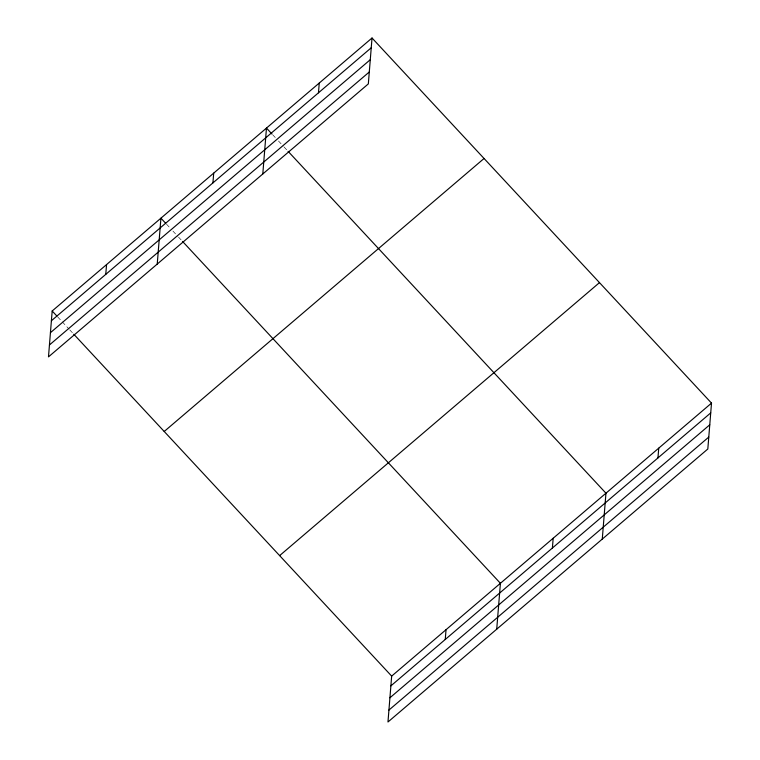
<?xml version="1.0" encoding="UTF-8"?>
<svg xmlns="http://www.w3.org/2000/svg" width="760" height="760" viewBox="0 0 760 760"><rect width="100%" height="100%" fill="white"/><g stroke="black" fill="none" stroke-linecap="round" stroke-linejoin="round"><path stroke-width="0.57" stroke-dasharray="3.8 2.85" d="M272.878 134.976L275.281 137.55M278.483 140.999L283.28 146.157M284.088 147.022L287.29 150.461M166.535 224.2L169.736 227.639M172.928 231.087L177.736 236.246M178.534 237.111L181.735 240.549M57.779 317.015L68.989 329.061M69.787 329.925L72.989 333.365"/><path stroke-width="1.14" d="M372.029 38L52.183 310.992L48.488 356.887L368.334 83.894L372.029 38L711.512 403.113L707.817 449.008L387.97 722L391.666 676.106L711.512 403.113M105.773 274.36L106.552 264.584M157.234 264.072L160.93 218.177L165.727 223.335M212.914 182.903L213.702 173.128M262.789 173.983L266.475 128.089L272.08 134.111M318.469 92.815L319.257 83.039M445.255 639.473L446.034 629.698M496.717 629.185L500.412 583.29L182.533 241.414M552.396 548.017L553.185 538.241M602.271 539.096L605.957 493.202L288.087 151.325M657.951 457.928L658.739 448.153M51.395 320.767L371.241 47.775M50.435 332.69L370.281 59.698M49.447 344.964L369.293 71.981M164.207 431.48L484.053 158.489M279.632 555.617L599.478 282.625M390.877 685.881L710.723 412.889M389.918 697.794L709.764 424.812M388.93 710.077L708.776 437.085M52.183 310.992L56.981 316.151M73.787 334.229L391.666 676.106"/></g></svg>
